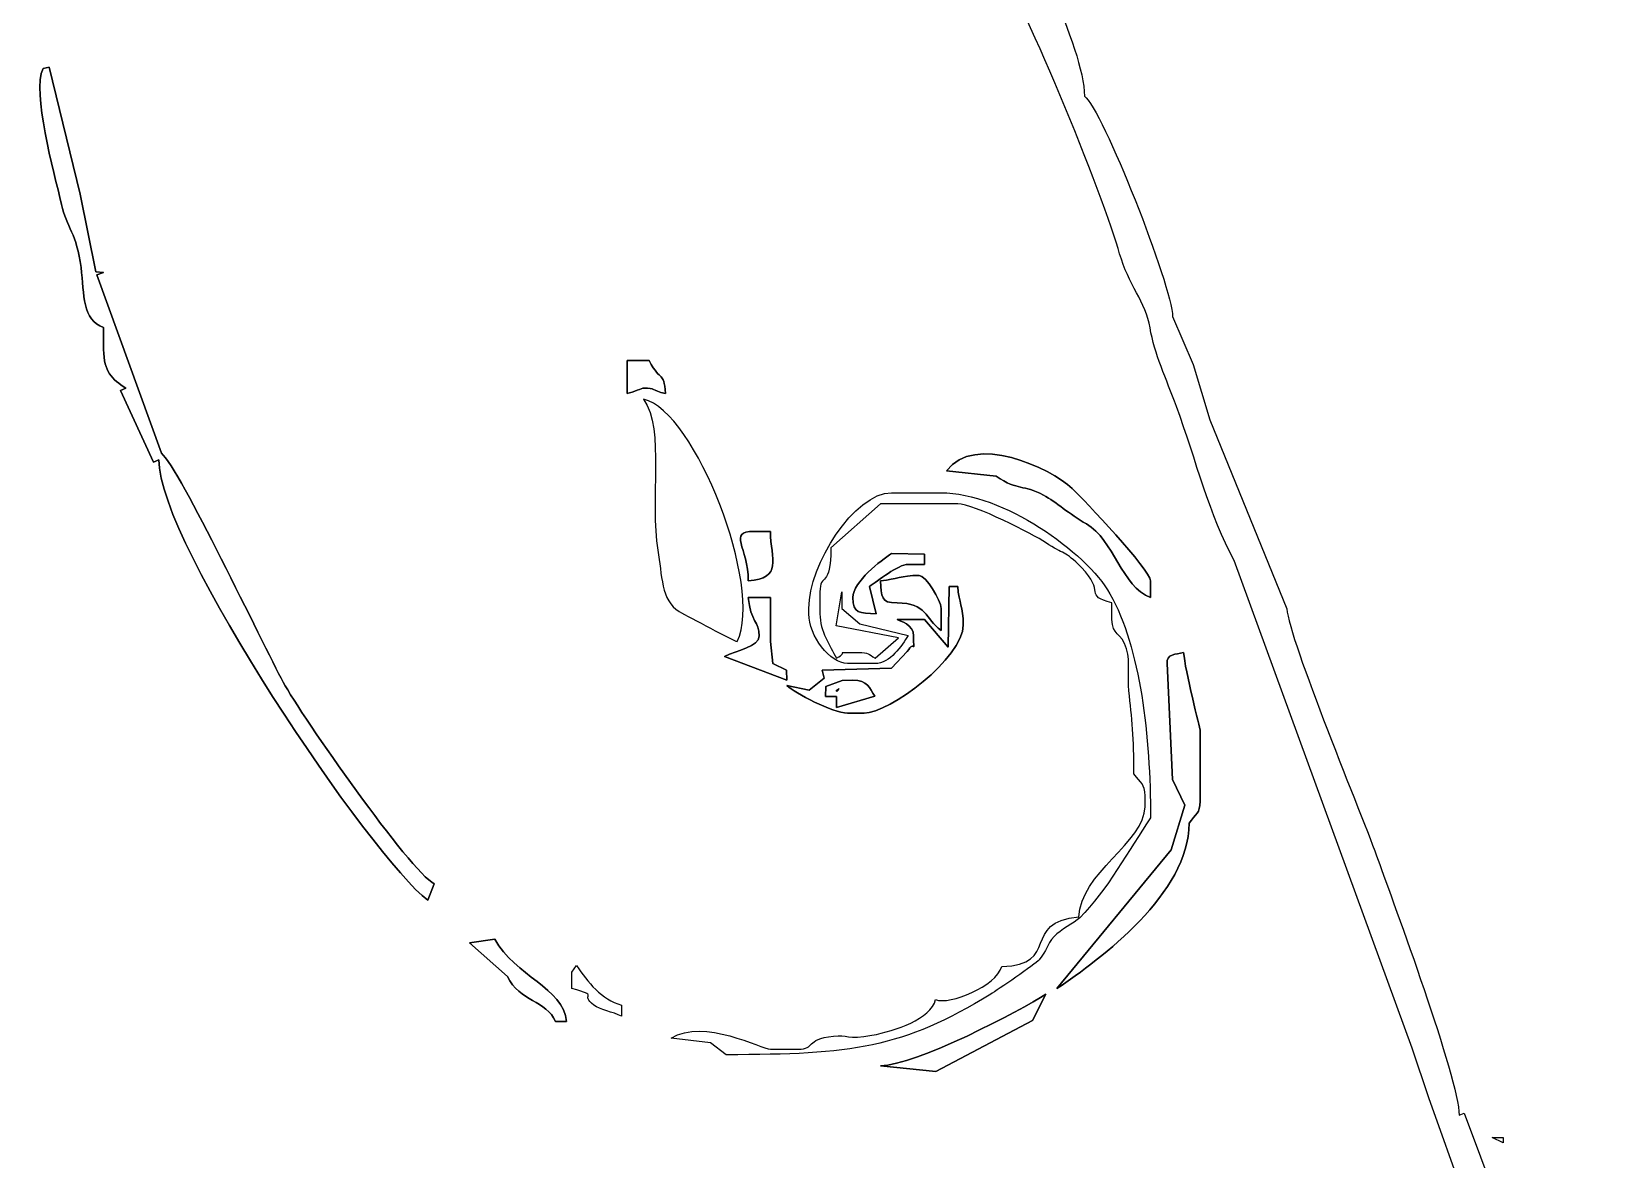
# Model space of a CAD drawing. Header units: centimetres. Extents: x -10 to 8.8, y -13.2 to 14.4.
# Drawn here: x 1.075 to 4.339, y -0.393 to 1.935 of the extents above; entities that cross this region are included whole.
import ezdxf

# ---------------------------------------------------------------- set-up
doc = ezdxf.new("R2010")
doc.units = ezdxf.units.CM
doc.header["$MEASUREMENT"] = 0
doc.layers.add('Camada 1', color=7, linetype='Continuous')

msp = doc.modelspace()

# ---------------------------------------------------------------- linework, layer by layer
at = {"layer": 'Camada 1', "color": 250}
for points, knots in [([(2.71311, 3.01815), (2.71311, 3.01815), (2.72447, 2.99541), (2.72447, 2.99541), (2.72447, 2.99541), (2.72447, 2.99541), (2.75297, 2.86005), (2.75297, 2.86005), (2.75297, 2.86005), (2.75297, 2.86005), (2.81541, 2.74527), (2.81541, 2.74527), (2.81541, 2.74527), (2.81541, 2.74527), (2.82678, 2.71115), (2.82678, 2.71115), (2.82678, 2.71115), (2.82678, 2.71115), (2.82678, 2.67704), (2.82678, 2.67704), (2.82678, 2.67704), (2.82678, 2.67704), (2.80405, 2.67704), (2.80405, 2.67704), (2.80405, 2.67704), (2.80405, 2.67704), (2.79268, 2.64293), (2.79268, 2.64293), (2.79268, 2.64293), (2.79268, 2.64293), (2.84952, 2.64293), (2.84952, 2.64293), (2.84952, 2.64293), (2.875, 2.64293), (2.87447, 2.63393), (2.89499, 2.62019), (2.89499, 2.62019), (2.89499, 2.62019), (2.89499, 2.57471), (2.89499, 2.57471), (2.89499, 2.57471), (2.89499, 2.57471), (2.99798, 2.33621), (2.99798, 2.33621), (2.99798, 2.33621), (2.99798, 2.33621), (2.98439, 2.3307), (2.98439, 2.3307), (2.98439, 2.3307), (2.98439, 2.3307), (3.0655, 2.13127), (3.0655, 2.13127), (3.0655, 2.13127), (3.0655, 2.13127), (3.0655, 2.06305), (3.0655, 2.06305), (3.0655, 2.06305), (3.10546, 2.0498), (3.29091, 1.58195), (3.32012, 1.47633), (3.32012, 1.47633), (3.33762, 1.41306), (3.37413, 1.37605), (3.3829, 1.32309), (3.3829, 1.32309), (3.39171, 1.26992), (3.41634, 1.21804), (3.43707, 1.16122), (3.43707, 1.16122), (3.47821, 1.04843), (3.50598, 0.93559), (3.55644, 0.84302), (3.55644, 0.84302), (3.55644, 0.84302), (3.92368, -0.16351), (3.92368, -0.16351), (3.92368, -0.16351), (3.92368, -0.16351), (3.95805, -0.26566), (3.95805, -0.26566), (3.95805, -0.26566), (3.95805, -0.26566), (4.03175, -0.47253), (4.03175, -0.47253), (4.03175, -0.47253), (4.03175, -0.47253), (4.04312, -0.4839), (4.04312, -0.4839), (4.04312, -0.4839), (4.04312, -0.4839), (4.06585, -0.4839), (4.06585, -0.4839), (4.06585, -0.4839), (4.06585, -0.4839), (4.06585, -0.54076), (4.06585, -0.54076), (4.06585, -0.54076), (4.06585, -0.54076), (4.09995, -0.54076), (4.09995, -0.54076), (4.09995, -0.54076), (4.09995, -0.54076), (4.08829, -0.54374), (4.08829, -0.54374), (4.08829, -0.54374), (4.08829, -0.54374), (4.13406, -0.73405), (4.13406, -0.73405), (4.13406, -0.73405), (4.13406, -0.73405), (4.16816, -0.74542), (4.16816, -0.74542), (4.16816, -0.74542), (4.16816, -0.74542), (4.16816, -0.7909), (4.16816, -0.7909), (4.16816, -0.7909), (4.16816, -0.7946), (4.23575, -0.95957), (4.24174, -0.97798), (4.24174, -0.97798), (4.26639, -1.05371), (4.31594, -1.13023), (4.31594, -1.20023), (4.31594, -1.20023), (4.31594, -1.20023), (4.3347, -1.2004), (4.3347, -1.2004), (4.3347, -1.2004), (4.3347, -1.2004), (4.33867, -1.12064), (4.33867, -1.12064), (4.33867, -1.12064), (4.30817, -1.10021), (4.27805, -1.07148), (4.30457, -1.02968), (4.30457, -1.02968), (4.30457, -1.02968), (4.03116, -0.29785), (4.03116, -0.29785), (4.03116, -0.29785), (4.03116, -0.29785), (4.02038, -0.30198), (4.02038, -0.30198), (4.02038, -0.30198), (4.02038, -0.22715), (3.88365, 0.13974), (3.85344, 0.22463), (3.85344, 0.22463), (3.82294, 0.31037), (3.66799, 0.6829), (3.66533, 0.74302), (3.66533, 0.74302), (3.66533, 0.74302), (3.50586, 1.1333), (3.50586, 1.1333), (3.50586, 1.1333), (3.50586, 1.1333), (3.47145, 1.2473), (3.47145, 1.2473), (3.47145, 1.2473), (3.47145, 1.2473), (3.42927, 1.34672), (3.42927, 1.34672), (3.42927, 1.34672), (3.42927, 1.40652), (3.28361, 1.77727), (3.24738, 1.80153), (3.24738, 1.80153), (3.24738, 1.902), (3.12066, 2.14155), (3.08397, 2.25207), (3.08397, 2.25207), (3.06274, 2.31599), (3.02396, 2.41436), (2.99576, 2.47084), (2.99576, 2.47084), (2.97072, 2.52099), (2.93344, 2.66312), (2.89499, 2.67704), (2.89499, 2.67704), (2.89499, 2.67704), (2.89499, 2.71115), (2.89499, 2.71115), (2.89499, 2.71115), (2.89499, 2.77343), (2.77564, 3.0271), (2.74721, 3.08638), (2.74721, 3.08638), (2.74721, 3.08638), (2.66666, 3.18931), (2.66666, 3.18931), (2.66666, 3.18931), (2.66666, 3.18931), (2.679, 3.21145), (2.679, 3.21145), (2.679, 3.21145), (2.679, 3.21145), (2.63353, 3.30241), (2.63353, 3.30241), (2.63353, 3.30241), (2.63353, 3.30241), (2.61292, 3.3016), (2.61292, 3.3016), (2.61292, 3.3016), (2.61292, 3.3016), (2.59943, 3.2683), (2.59943, 3.2683), (2.59943, 3.2683), (2.64042, 3.25346), (2.65627, 3.20979), (2.65627, 3.1546), (2.65627, 3.1546), (2.65627, 3.08218), (2.62893, 3.1255), (2.62217, 3.06363), (2.62217, 3.06363), (2.62217, 3.06363), (2.66558, 3.09624), (2.66558, 3.09624), (2.66558, 3.09624), (2.66558, 3.09624), (2.71311, 3.01815), (2.71311, 3.01815)], [0, 0, 0, 0, 0.0178571, 0.0178571, 0.0178571, 0.0178571, 0.0357143, 0.0357143, 0.0357143, 0.0357143, 0.0535714, 0.0535714, 0.0535714, 0.0535714, 0.0714286, 0.0714286, 0.0714286, 0.0714286, 0.0892857, 0.0892857, 0.0892857, 0.0892857, 0.1071429, 0.1071429, 0.1071429, 0.1071429, 0.125, 0.125, 0.125, 0.125, 0.1428571, 0.1428571, 0.1428571, 0.1428571, 0.1607143, 0.1607143, 0.1607143, 0.1607143, 0.1785714, 0.1785714, 0.1785714, 0.1785714, 0.1964286, 0.1964286, 0.1964286, 0.1964286, 0.2142857, 0.2142857, 0.2142857, 0.2142857, 0.2321429, 0.2321429, 0.2321429, 0.2321429, 0.25, 0.25, 0.25, 0.25, 0.2678571, 0.2678571, 0.2678571, 0.2678571, 0.2857143, 0.2857143, 0.2857143, 0.2857143, 0.3035714, 0.3035714, 0.3035714, 0.3035714, 0.3214286, 0.3214286, 0.3214286, 0.3214286, 0.3392857, 0.3392857, 0.3392857, 0.3392857, 0.3571429, 0.3571429, 0.3571429, 0.3571429, 0.375, 0.375, 0.375, 0.375, 0.3928571, 0.3928571, 0.3928571, 0.3928571, 0.4107143, 0.4107143, 0.4107143, 0.4107143, 0.4285714, 0.4285714, 0.4285714, 0.4285714, 0.4464286, 0.4464286, 0.4464286, 0.4464286, 0.4642857, 0.4642857, 0.4642857, 0.4642857, 0.4821429, 0.4821429, 0.4821429, 0.4821429, 0.5, 0.5, 0.5, 0.5, 0.5178571, 0.5178571, 0.5178571, 0.5178571, 0.5357143, 0.5357143, 0.5357143, 0.5357143, 0.5535714, 0.5535714, 0.5535714, 0.5535714, 0.5714286, 0.5714286, 0.5714286, 0.5714286, 0.5892857, 0.5892857, 0.5892857, 0.5892857, 0.6071429, 0.6071429, 0.6071429, 0.6071429, 0.625, 0.625, 0.625, 0.625, 0.6428571, 0.6428571, 0.6428571, 0.6428571, 0.6607143, 0.6607143, 0.6607143, 0.6607143, 0.6785714, 0.6785714, 0.6785714, 0.6785714, 0.6964286, 0.6964286, 0.6964286, 0.6964286, 0.7142857, 0.7142857, 0.7142857, 0.7142857, 0.7321429, 0.7321429, 0.7321429, 0.7321429, 0.75, 0.75, 0.75, 0.75, 0.7678571, 0.7678571, 0.7678571, 0.7678571, 0.7857143, 0.7857143, 0.7857143, 0.7857143, 0.8035714, 0.8035714, 0.8035714, 0.8035714, 0.8214286, 0.8214286, 0.8214286, 0.8214286, 0.8392857, 0.8392857, 0.8392857, 0.8392857, 0.8571429, 0.8571429, 0.8571429, 0.8571429, 0.875, 0.875, 0.875, 0.875, 0.8928571, 0.8928571, 0.8928571, 0.8928571, 0.9107143, 0.9107143, 0.9107143, 0.9107143, 0.9285714, 0.9285714, 0.9285714, 0.9285714, 0.9464286, 0.9464286, 0.9464286, 0.9464286, 0.9642857, 0.9642857, 0.9642857, 0.9642857, 0.9821429, 0.9821429, 0.9821429, 0.9821429, 1, 1, 1, 1]), ([(2.30387, 1.18753), (2.3172, 1.19107), (2.33486, 1.1989), (2.33797, 1.1989), (2.33797, 1.1989), (2.36401, 1.1989), (2.35119, 1.19505), (2.38345, 1.18753), (2.38345, 1.18753), (2.37799, 1.23741), (2.37493, 1.20739), (2.34934, 1.25575), (2.34934, 1.25575), (2.34934, 1.25575), (2.30387, 1.25575), (2.30387, 1.25575), (2.30387, 1.25575), (2.30387, 1.25575), (2.30387, 1.18753), (2.30387, 1.18753)], [0, 0, 0, 0, 0.2, 0.2, 0.2, 0.2, 0.4, 0.4, 0.4, 0.4, 0.6, 0.6, 0.6, 0.6, 0.8, 0.8, 0.8, 0.8, 1, 1, 1, 1]), ([(2.55396, 0.80094), (2.62564, 0.80691), (2.60073, 0.84472), (2.59943, 0.90327), (2.59943, 0.90327), (2.59943, 0.90327), (2.56533, 0.90327), (2.56533, 0.90327), (2.56533, 0.90327), (2.51027, 0.90327), (2.55396, 0.87054), (2.55396, 0.80094)], [0, 0, 0, 0, 0.3333333, 0.3333333, 0.3333333, 0.3333333, 0.6666667, 0.6666667, 0.6666667, 0.6666667, 1, 1, 1, 1]), ([(2.76994, 0.76683), (2.76994, 0.73245), (2.78332, 0.73539), (2.81797, 0.73321), (2.81797, 0.73321), (2.81797, 0.73321), (2.80405, 0.78957), (2.80405, 0.78957), (2.80405, 0.78957), (2.82041, 0.80053), (2.86341, 0.83505), (2.88362, 0.83505), (2.88362, 0.83505), (2.88362, 0.83505), (2.91772, 0.83505), (2.91772, 0.83505), (2.91772, 0.83505), (2.91772, 0.83505), (2.91777, 0.85627), (2.91777, 0.85627), (2.91777, 0.85627), (2.91777, 0.85627), (2.84952, 0.85779), (2.84952, 0.85779), (2.84952, 0.85779), (2.82768, 0.84316), (2.76994, 0.79908), (2.76994, 0.76683)], [0, 0, 0, 0, 0.1428571, 0.1428571, 0.1428571, 0.1428571, 0.2857143, 0.2857143, 0.2857143, 0.2857143, 0.4285714, 0.4285714, 0.4285714, 0.4285714, 0.5714286, 0.5714286, 0.5714286, 0.5714286, 0.7142857, 0.7142857, 0.7142857, 0.7142857, 0.8571429, 0.8571429, 0.8571429, 0.8571429, 1, 1, 1, 1]), ([(2.96634, 0.66445), (2.96634, 0.66445), (2.91774, 0.7216), (2.91774, 0.7216), (2.91774, 0.7216), (2.91774, 0.7216), (2.86088, 0.72135), (2.86088, 0.72135), (2.86088, 0.72135), (2.86665, 0.71848), (2.89499, 0.71144), (2.89499, 0.68724), (2.89499, 0.68724), (2.89499, 0.64377), (2.89848, 0.6831), (2.88197, 0.65496), (2.88197, 0.65496), (2.88197, 0.65496), (2.84945, 0.62062), (2.84945, 0.62062), (2.84945, 0.62062), (2.84945, 0.62062), (2.70629, 0.61674), (2.70629, 0.61674), (2.70629, 0.61674), (2.70629, 0.61674), (2.71059, 0.60026), (2.71059, 0.60026), (2.71059, 0.60026), (2.71059, 0.60026), (2.67952, 0.57553), (2.67952, 0.57553), (2.67952, 0.57553), (2.67952, 0.57553), (2.63353, 0.58491), (2.63353, 0.58491), (2.63353, 0.58491), (2.65023, 0.57039), (2.7276, 0.52805), (2.75858, 0.52805), (2.75858, 0.52805), (2.75858, 0.52805), (2.79268, 0.52805), (2.79268, 0.52805), (2.79268, 0.52805), (2.84528, 0.52805), (2.9973, 0.64068), (2.9973, 0.70998), (2.9973, 0.70998), (2.9973, 0.74918), (2.98889, 0.754), (2.98593, 0.78957), (2.98593, 0.78957), (2.98593, 0.78957), (2.96814, 0.7895), (2.96814, 0.7895), (2.96814, 0.7895), (2.96814, 0.7895), (2.96634, 0.66445), (2.96634, 0.66445)], [0, 0, 0, 0, 0.0666667, 0.0666667, 0.0666667, 0.0666667, 0.1333333, 0.1333333, 0.1333333, 0.1333333, 0.2, 0.2, 0.2, 0.2, 0.2666667, 0.2666667, 0.2666667, 0.2666667, 0.3333333, 0.3333333, 0.3333333, 0.3333333, 0.4, 0.4, 0.4, 0.4, 0.4666667, 0.4666667, 0.4666667, 0.4666667, 0.5333333, 0.5333333, 0.5333333, 0.5333333, 0.6, 0.6, 0.6, 0.6, 0.6666667, 0.6666667, 0.6666667, 0.6666667, 0.7333333, 0.7333333, 0.7333333, 0.7333333, 0.8, 0.8, 0.8, 0.8, 0.8666667, 0.8666667, 0.8666667, 0.8666667, 0.9333333, 0.9333333, 0.9333333, 0.9333333, 1, 1, 1, 1]), ([(2.57669, 0.68724), (2.57669, 0.66458), (2.52958, 0.65804), (2.50507, 0.64528), (2.50507, 0.64528), (2.50507, 0.64528), (2.63353, 0.59628), (2.63353, 0.59628), (2.63353, 0.59628), (2.63353, 0.59628), (2.63272, 0.6169), (2.63272, 0.6169), (2.63272, 0.6169), (2.63272, 0.6169), (2.60424, 0.63075), (2.60424, 0.63075), (2.60424, 0.63075), (2.60424, 0.63075), (2.59943, 0.67587), (2.59943, 0.67587), (2.59943, 0.67587), (2.59943, 0.67587), (2.59943, 0.76683), (2.59943, 0.76683), (2.59943, 0.76683), (2.59943, 0.76683), (2.55396, 0.76683), (2.55396, 0.76683), (2.55396, 0.76683), (2.55813, 0.71669), (2.57669, 0.71708), (2.57669, 0.68724)], [0, 0, 0, 0, 0.125, 0.125, 0.125, 0.125, 0.25, 0.25, 0.25, 0.25, 0.375, 0.375, 0.375, 0.375, 0.5, 0.5, 0.5, 0.5, 0.625, 0.625, 0.625, 0.625, 0.75, 0.75, 0.75, 0.75, 0.875, 0.875, 0.875, 0.875, 1, 1, 1, 1]), ([(2.74745, 0.59565), (2.74745, 0.59565), (2.76994, 0.59628), (2.76994, 0.59628), (2.76994, 0.59628), (2.80034, 0.59628), (2.80357, 0.57986), (2.81514, 0.56316), (2.81514, 0.56316), (2.81514, 0.56316), (2.73584, 0.53942), (2.73584, 0.53942), (2.73584, 0.53942), (2.73584, 0.53942), (2.73584, 0.56216), (2.73584, 0.56216), (2.73584, 0.56216), (2.73584, 0.56216), (2.71311, 0.56216), (2.71311, 0.56216), (2.71311, 0.56216), (2.71311, 0.56216), (2.71392, 0.58278), (2.71392, 0.58278), (2.71392, 0.58278), (2.71392, 0.58278), (2.74745, 0.59565), (2.74745, 0.59565)], [0, 0, 0, 0, 0.1428571, 0.1428571, 0.1428571, 0.1428571, 0.2857143, 0.2857143, 0.2857143, 0.2857143, 0.4285714, 0.4285714, 0.4285714, 0.4285714, 0.5714286, 0.5714286, 0.5714286, 0.5714286, 0.7142857, 0.7142857, 0.7142857, 0.7142857, 0.8571429, 0.8571429, 0.8571429, 0.8571429, 1, 1, 1, 1]), ([(2.73584, 0.57354), (2.73772, 0.57165), (2.74172, 0.5794), (2.74149, 0.57918), (2.74149, 0.57918), (2.74125, 0.57896), (2.73396, 0.57542), (2.73584, 0.57354)], [0, 0, 0, 0, 0.5, 0.5, 0.5, 0.5, 1, 1, 1, 1])]:
    msp.add_open_spline(points, degree=3, knots=knots, dxfattribs=at)
at = {"layer": 'Camada 1', "color": 254}
for points, knots in [([(1.22395, 1.32398), (1.22395, 1.32398), (1.22395, 1.27849), (1.22395, 1.27849), (1.22395, 1.27849), (1.22395, 1.23222), (1.2419, 1.21733), (1.26942, 1.1989), (1.26942, 1.1989), (1.26942, 1.1989), (1.25853, 1.19389), (1.25853, 1.19389), (1.25853, 1.19389), (1.25853, 1.19389), (1.3266, 1.04601), (1.3266, 1.04601), (1.3266, 1.04601), (1.3266, 1.04601), (1.33763, 1.05109), (1.33763, 1.05109), (1.33763, 1.05109), (1.33763, 0.8762), (1.77928, 0.226), (1.89252, 0.14228), (1.89252, 0.14228), (1.89252, 0.14228), (1.90601, 0.17557), (1.90601, 0.17557), (1.90601, 0.17557), (1.85585, 0.20212), (1.63249, 0.52204), (1.59455, 0.59174), (1.59455, 0.59174), (1.55084, 0.67204), (1.38133, 1.03318), (1.34302, 1.06441), (1.34302, 1.06441), (1.34302, 1.06441), (1.20984, 1.43257), (1.20984, 1.43257), (1.20984, 1.43257), (1.20984, 1.43257), (1.22395, 1.43768), (1.22395, 1.43768), (1.22395, 1.43768), (1.22395, 1.43768), (1.2082, 1.43908), (1.2082, 1.43908), (1.2082, 1.43908), (1.2082, 1.43908), (1.17559, 1.59892), (1.17559, 1.59892), (1.17559, 1.59892), (1.17559, 1.59892), (1.11178, 1.86151), (1.11178, 1.86151), (1.11178, 1.86151), (1.11178, 1.86151), (1.09891, 1.85838), (1.09891, 1.85838), (1.09891, 1.85838), (1.07541, 1.80941), (1.12132, 1.6469), (1.13696, 1.57808), (1.13696, 1.57808), (1.14764, 1.53109), (1.16874, 1.51712), (1.17729, 1.44786), (1.17729, 1.44786), (1.18432, 1.39087), (1.17944, 1.34009), (1.22395, 1.32398)], [0, 0, 0, 0, 0.0555556, 0.0555556, 0.0555556, 0.0555556, 0.1111111, 0.1111111, 0.1111111, 0.1111111, 0.1666667, 0.1666667, 0.1666667, 0.1666667, 0.2222222, 0.2222222, 0.2222222, 0.2222222, 0.2777778, 0.2777778, 0.2777778, 0.2777778, 0.3333333, 0.3333333, 0.3333333, 0.3333333, 0.3888889, 0.3888889, 0.3888889, 0.3888889, 0.4444444, 0.4444444, 0.4444444, 0.4444444, 0.5, 0.5, 0.5, 0.5, 0.5555556, 0.5555556, 0.5555556, 0.5555556, 0.6111111, 0.6111111, 0.6111111, 0.6111111, 0.6666667, 0.6666667, 0.6666667, 0.6666667, 0.7222222, 0.7222222, 0.7222222, 0.7222222, 0.7777778, 0.7777778, 0.7777778, 0.7777778, 0.8333333, 0.8333333, 0.8333333, 0.8333333, 0.8888889, 0.8888889, 0.8888889, 0.8888889, 0.9444444, 0.9444444, 0.9444444, 0.9444444, 1, 1, 1, 1]), ([(2.96319, 1.02835), (2.96319, 1.02835), (3.0655, 1.01698), (3.0655, 1.01698), (3.0655, 1.01698), (3.1123, 0.98563), (3.11998, 1.00109), (3.1629, 0.97795), (3.1629, 0.97795), (3.18997, 0.96336), (3.21552, 0.939), (3.25142, 0.91869), (3.25142, 0.91869), (3.30811, 0.88662), (3.32402, 0.78847), (3.38379, 0.76683), (3.38379, 0.76683), (3.38379, 0.76683), (3.38379, 0.80094), (3.38379, 0.80094), (3.38379, 0.80094), (3.38379, 0.82365), (3.2464, 0.96829), (3.22207, 0.99166), (3.22207, 0.99166), (3.17645, 1.03546), (3.01998, 1.10588), (2.96319, 1.02835)], [0, 0, 0, 0, 0.1428571, 0.1428571, 0.1428571, 0.1428571, 0.2857143, 0.2857143, 0.2857143, 0.2857143, 0.4285714, 0.4285714, 0.4285714, 0.4285714, 0.5714286, 0.5714286, 0.5714286, 0.5714286, 0.7142857, 0.7142857, 0.7142857, 0.7142857, 0.8571429, 0.8571429, 0.8571429, 0.8571429, 1, 1, 1, 1]), ([(2.74721, 0.7782), (2.74721, 0.7782), (2.73542, 0.70796), (2.73542, 0.70796), (2.73542, 0.70796), (2.73542, 0.70796), (2.86412, 0.68324), (2.86412, 0.68324), (2.86412, 0.68324), (2.86412, 0.68324), (2.81541, 0.64176), (2.81541, 0.64176), (2.81541, 0.64176), (2.80155, 0.64955), (2.80326, 0.65313), (2.78131, 0.65313), (2.78131, 0.65313), (2.78131, 0.65313), (2.76994, 0.65313), (2.76994, 0.65313), (2.76994, 0.65313), (2.72648, 0.65313), (2.76581, 0.65662), (2.73584, 0.64176), (2.73584, 0.64176), (2.72253, 0.66692), (2.70174, 0.69723), (2.70174, 0.73272), (2.70174, 0.73272), (2.70174, 0.73272), (2.70174, 0.7782), (2.70174, 0.7782), (2.70174, 0.7782), (2.70174, 0.81854), (2.72447, 0.78496), (2.72426, 0.86942), (2.72426, 0.86942), (2.72426, 0.86942), (2.82678, 0.96013), (2.82678, 0.96013), (2.82678, 0.96013), (2.82678, 0.96013), (2.98593, 0.96013), (2.98593, 0.96013), (2.98593, 0.96013), (3.01916, 0.96013), (3.14252, 0.89646), (3.16731, 0.88004), (3.16731, 0.88004), (3.2057, 0.8546), (3.20632, 0.86421), (3.24128, 0.82894), (3.24128, 0.82894), (3.29217, 0.77759), (3.24497, 0.77128), (3.30422, 0.75546), (3.30422, 0.75546), (3.30422, 0.75546), (3.30422, 0.72135), (3.30422, 0.72135), (3.30422, 0.72135), (3.30422, 0.68827), (3.32342, 0.69624), (3.33431, 0.66048), (3.33431, 0.66048), (3.34268, 0.63299), (3.33595, 0.60375), (3.33917, 0.57438), (3.33917, 0.57438), (3.3454, 0.51759), (3.34969, 0.47674), (3.34969, 0.40298), (3.34969, 0.40298), (3.36343, 0.38246), (3.37243, 0.38299), (3.37243, 0.3575), (3.37243, 0.3575), (3.37243, 0.3575), (3.37243, 0.33476), (3.37243, 0.33476), (3.37243, 0.33476), (3.37243, 0.26253), (3.238, 0.19653), (3.23602, 0.10735), (3.23602, 0.10735), (3.11614, 0.09737), (3.19829, 0.00772), (3.07687, 0.00502), (3.07687, 0.00502), (3.06606, -0.03547), (2.96879, -0.07491), (2.94046, -0.0632), (2.94046, -0.0632), (2.92979, -0.10316), (2.85833, -0.12763), (2.80882, -0.13675), (2.80882, -0.13675), (2.75819, -0.14609), (2.75827, -0.13514), (2.72984, -0.13839), (2.72984, -0.13839), (2.66846, -0.14541), (2.69521, -0.16554), (2.65627, -0.16554), (2.65627, -0.16554), (2.65627, -0.16554), (2.59943, -0.16554), (2.59943, -0.16554), (2.59943, -0.16554), (2.58161, -0.16554), (2.46224, -0.1), (2.39481, -0.14279), (2.39481, -0.14279), (2.39481, -0.14279), (2.47575, -0.15252), (2.47575, -0.15252), (2.47575, -0.15252), (2.47575, -0.15252), (2.50849, -0.17691), (2.50849, -0.17691), (2.50849, -0.17691), (2.76732, -0.17691), (2.8722, -0.16344), (3.05415, -0.05185), (3.05415, -0.05185), (3.06631, -0.04438), (3.14667, 0.01031), (3.15395, 0.01888), (3.15395, 0.01888), (3.17155, 0.03959), (3.16801, 0.04873), (3.18505, 0.06737), (3.18505, 0.06737), (3.198, 0.08153), (3.22602, 0.09428), (3.2376, 0.10577), (3.2376, 0.10577), (3.29369, 0.16145), (3.33981, 0.24632), (3.38379, 0.31202), (3.38379, 0.31202), (3.38379, 0.47994), (3.36321, 0.66285), (3.30013, 0.77411), (3.30013, 0.77411), (3.25064, 0.86139), (3.0788, 0.98287), (2.95183, 0.98287), (2.95183, 0.98287), (2.95183, 0.98287), (2.84952, 0.98287), (2.84952, 0.98287), (2.84952, 0.98287), (2.77229, 0.98287), (2.679, 0.83411), (2.679, 0.74409), (2.679, 0.74409), (2.679, 0.74409), (2.679, 0.73272), (2.679, 0.73272), (2.679, 0.73272), (2.679, 0.68832), (2.72238, 0.63039), (2.75858, 0.63039), (2.75858, 0.63039), (2.75858, 0.63039), (2.81541, 0.63039), (2.81541, 0.63039), (2.81541, 0.63039), (2.84683, 0.63039), (2.87034, 0.6674), (2.88392, 0.68835), (2.88392, 0.68835), (2.88392, 0.68835), (2.78375, 0.71242), (2.78375, 0.71242), (2.78375, 0.71242), (2.78375, 0.71242), (2.74721, 0.74409), (2.74721, 0.74409), (2.74721, 0.74409), (2.74721, 0.74409), (2.74721, 0.7782), (2.74721, 0.7782)], [0, 0, 0, 0, 0.0217391, 0.0217391, 0.0217391, 0.0217391, 0.0434783, 0.0434783, 0.0434783, 0.0434783, 0.0652174, 0.0652174, 0.0652174, 0.0652174, 0.0869565, 0.0869565, 0.0869565, 0.0869565, 0.1086957, 0.1086957, 0.1086957, 0.1086957, 0.1304348, 0.1304348, 0.1304348, 0.1304348, 0.1521739, 0.1521739, 0.1521739, 0.1521739, 0.173913, 0.173913, 0.173913, 0.173913, 0.1956522, 0.1956522, 0.1956522, 0.1956522, 0.2173913, 0.2173913, 0.2173913, 0.2173913, 0.2391304, 0.2391304, 0.2391304, 0.2391304, 0.2608696, 0.2608696, 0.2608696, 0.2608696, 0.2826087, 0.2826087, 0.2826087, 0.2826087, 0.3043478, 0.3043478, 0.3043478, 0.3043478, 0.326087, 0.326087, 0.326087, 0.326087, 0.3478261, 0.3478261, 0.3478261, 0.3478261, 0.3695652, 0.3695652, 0.3695652, 0.3695652, 0.3913043, 0.3913043, 0.3913043, 0.3913043, 0.4130435, 0.4130435, 0.4130435, 0.4130435, 0.4347826, 0.4347826, 0.4347826, 0.4347826, 0.4565217, 0.4565217, 0.4565217, 0.4565217, 0.4782609, 0.4782609, 0.4782609, 0.4782609, 0.5, 0.5, 0.5, 0.5, 0.5217391, 0.5217391, 0.5217391, 0.5217391, 0.5434783, 0.5434783, 0.5434783, 0.5434783, 0.5652174, 0.5652174, 0.5652174, 0.5652174, 0.5869565, 0.5869565, 0.5869565, 0.5869565, 0.6086957, 0.6086957, 0.6086957, 0.6086957, 0.6304348, 0.6304348, 0.6304348, 0.6304348, 0.6521739, 0.6521739, 0.6521739, 0.6521739, 0.673913, 0.673913, 0.673913, 0.673913, 0.6956522, 0.6956522, 0.6956522, 0.6956522, 0.7173913, 0.7173913, 0.7173913, 0.7173913, 0.7391304, 0.7391304, 0.7391304, 0.7391304, 0.7608696, 0.7608696, 0.7608696, 0.7608696, 0.7826087, 0.7826087, 0.7826087, 0.7826087, 0.8043478, 0.8043478, 0.8043478, 0.8043478, 0.826087, 0.826087, 0.826087, 0.826087, 0.8478261, 0.8478261, 0.8478261, 0.8478261, 0.8695652, 0.8695652, 0.8695652, 0.8695652, 0.8913043, 0.8913043, 0.8913043, 0.8913043, 0.9130435, 0.9130435, 0.9130435, 0.9130435, 0.9347826, 0.9347826, 0.9347826, 0.9347826, 0.9565217, 0.9565217, 0.9565217, 0.9565217, 0.9782609, 0.9782609, 0.9782609, 0.9782609, 1, 1, 1, 1]), ([(2.82678, 0.80094), (2.82945, 0.76884), (2.82652, 0.75546), (2.86088, 0.75546), (2.86088, 0.75546), (2.92241, 0.75546), (2.9181, 0.72333), (2.95183, 0.69861), (2.95183, 0.69861), (2.95183, 0.69861), (2.95183, 0.74409), (2.95183, 0.74409), (2.95183, 0.74409), (2.95183, 0.76127), (2.92014, 0.81231), (2.90636, 0.81231), (2.90636, 0.81231), (2.86736, 0.81231), (2.86208, 0.80464), (2.82678, 0.80094)], [0, 0, 0, 0, 0.2, 0.2, 0.2, 0.2, 0.4, 0.4, 0.4, 0.4, 0.6, 0.6, 0.6, 0.6, 0.8, 0.8, 0.8, 0.8, 1, 1, 1, 1]), ([(3.4179, 0.63039), (3.4179, 0.63039), (3.4289, 0.39137), (3.4289, 0.39137), (3.4289, 0.39137), (3.4289, 0.39137), (3.45483, 0.33784), (3.45483, 0.33784), (3.45483, 0.33784), (3.45483, 0.33784), (3.4266, 0.24611), (3.4266, 0.24611), (3.4266, 0.24611), (3.4266, 0.24611), (3.19055, -0.04046), (3.19055, -0.04046), (3.19055, -0.04046), (3.28241, 0.02106), (3.46337, 0.15685), (3.46337, 0.30065), (3.46337, 0.30065), (3.47711, 0.32117), (3.4861, 0.32064), (3.4861, 0.34613), (3.4861, 0.34613), (3.4861, 0.34613), (3.4861, 0.49394), (3.4861, 0.49394), (3.4861, 0.49394), (3.4861, 0.49416), (3.45502, 0.61689), (3.452, 0.65313), (3.452, 0.65313), (3.43558, 0.6492), (3.41695, 0.65033), (3.4179, 0.63039)], [0, 0, 0, 0, 0.1111111, 0.1111111, 0.1111111, 0.1111111, 0.2222222, 0.2222222, 0.2222222, 0.2222222, 0.3333333, 0.3333333, 0.3333333, 0.3333333, 0.4444444, 0.4444444, 0.4444444, 0.4444444, 0.5555556, 0.5555556, 0.5555556, 0.5555556, 0.6666667, 0.6666667, 0.6666667, 0.6666667, 0.7777778, 0.7777778, 0.7777778, 0.7777778, 0.8888889, 0.8888889, 0.8888889, 0.8888889, 1, 1, 1, 1]), ([(2.82678, -0.19965), (2.82678, -0.19965), (2.94059, -0.21126), (2.94059, -0.21126), (2.94059, -0.21126), (2.94059, -0.21126), (3.14014, -0.10598), (3.14014, -0.10598), (3.14014, -0.10598), (3.14014, -0.10598), (3.16781, -0.05183), (3.16781, -0.05183), (3.16781, -0.05183), (3.11768, -0.08541), (2.89799, -0.19965), (2.82678, -0.19965)], [0, 0, 0, 0, 0.25, 0.25, 0.25, 0.25, 0.5, 0.5, 0.5, 0.5, 0.75, 0.75, 0.75, 0.75, 1, 1, 1, 1]), ([(4.11132, -0.35883), (4.11132, -0.35883), (4.11132, -0.34746), (4.11132, -0.34746), (4.11132, -0.34746), (4.11132, -0.34746), (4.08859, -0.34746), (4.08859, -0.34746), (4.08859, -0.34746), (4.08859, -0.34746), (4.11132, -0.35883), (4.11132, -0.35883)], [0, 0, 0, 0, 0.3333333, 0.3333333, 0.3333333, 0.3333333, 0.6666667, 0.6666667, 0.6666667, 0.6666667, 1, 1, 1, 1])]:
    msp.add_open_spline(points, degree=3, knots=knots, dxfattribs=at)
at = {"layer": 'Camada 1', "color": 251}
for points, knots in [([(1.25853, 1.19389), (1.25853, 1.19389), (1.26942, 1.1989), (1.26942, 1.1989), (1.26942, 1.1989), (1.2419, 1.21733), (1.22395, 1.23222), (1.22395, 1.27849), (1.22395, 1.27849), (1.22395, 1.27849), (1.22395, 1.32398), (1.22395, 1.32398), (1.22395, 1.32398), (1.17944, 1.34009), (1.18432, 1.39087), (1.17729, 1.44786), (1.17729, 1.44786), (1.16874, 1.51712), (1.14764, 1.53109), (1.13696, 1.57808), (1.13696, 1.57808), (1.12132, 1.6469), (1.07541, 1.80941), (1.09891, 1.85838), (1.09891, 1.85838), (1.09891, 1.85838), (1.11178, 1.86151), (1.11178, 1.86151), (1.11178, 1.86151), (1.11178, 1.86151), (1.17559, 1.59892), (1.17559, 1.59892), (1.17559, 1.59892), (1.17559, 1.59892), (1.2082, 1.43908), (1.2082, 1.43908), (1.2082, 1.43908), (1.2082, 1.43908), (1.22395, 1.43768), (1.22395, 1.43768), (1.22395, 1.43768), (1.22395, 1.43768), (1.20984, 1.43257), (1.20984, 1.43257), (1.20984, 1.43257), (1.20984, 1.43257), (1.34302, 1.06441), (1.34302, 1.06441), (1.34302, 1.06441), (1.38133, 1.03318), (1.55084, 0.67204), (1.59455, 0.59174), (1.59455, 0.59174), (1.63249, 0.52204), (1.85585, 0.20212), (1.90601, 0.17557), (1.90601, 0.17557), (1.90601, 0.17557), (1.89252, 0.14228), (1.89252, 0.14228), (1.89252, 0.14228), (1.77928, 0.226), (1.33763, 0.8762), (1.33763, 1.05109), (1.33763, 1.05109), (1.33763, 1.05109), (1.3266, 1.04601), (1.3266, 1.04601), (1.3266, 1.04601), (1.3266, 1.04601), (1.25853, 1.19389), (1.25853, 1.19389)], [0, 0, 0, 0, 0.0555556, 0.0555556, 0.0555556, 0.0555556, 0.1111111, 0.1111111, 0.1111111, 0.1111111, 0.1666667, 0.1666667, 0.1666667, 0.1666667, 0.2222222, 0.2222222, 0.2222222, 0.2222222, 0.2777778, 0.2777778, 0.2777778, 0.2777778, 0.3333333, 0.3333333, 0.3333333, 0.3333333, 0.3888889, 0.3888889, 0.3888889, 0.3888889, 0.4444444, 0.4444444, 0.4444444, 0.4444444, 0.5, 0.5, 0.5, 0.5, 0.5555556, 0.5555556, 0.5555556, 0.5555556, 0.6111111, 0.6111111, 0.6111111, 0.6111111, 0.6666667, 0.6666667, 0.6666667, 0.6666667, 0.7222222, 0.7222222, 0.7222222, 0.7222222, 0.7777778, 0.7777778, 0.7777778, 0.7777778, 0.8333333, 0.8333333, 0.8333333, 0.8333333, 0.8888889, 0.8888889, 0.8888889, 0.8888889, 0.9444444, 0.9444444, 0.9444444, 0.9444444, 1, 1, 1, 1]), ([(2.34934, 1.25575), (2.37493, 1.20739), (2.37799, 1.23741), (2.38345, 1.18753), (2.38345, 1.18753), (2.35119, 1.19505), (2.36401, 1.1989), (2.33797, 1.1989), (2.33797, 1.1989), (2.33486, 1.1989), (2.3172, 1.19107), (2.30387, 1.18753), (2.30387, 1.18753), (2.30387, 1.18753), (2.30387, 1.25575), (2.30387, 1.25575), (2.30387, 1.25575), (2.30387, 1.25575), (2.34934, 1.25575), (2.34934, 1.25575)], [0, 0, 0, 0, 0.2, 0.2, 0.2, 0.2, 0.4, 0.4, 0.4, 0.4, 0.6, 0.6, 0.6, 0.6, 0.8, 0.8, 0.8, 0.8, 1, 1, 1, 1]), ([(2.53122, 0.67587), (2.52155, 0.67845), (2.43352, 0.72533), (2.41141, 0.73795), (2.41141, 0.73795), (2.3733, 0.75972), (2.37613, 0.81401), (2.36742, 0.8645), (2.36742, 0.8645), (2.34995, 0.96576), (2.38215, 1.11258), (2.33797, 1.17616), (2.33797, 1.17616), (2.44514, 1.15119), (2.5854, 0.78879), (2.53122, 0.67587)], [0, 0, 0, 0, 0.25, 0.25, 0.25, 0.25, 0.5, 0.5, 0.5, 0.5, 0.75, 0.75, 0.75, 0.75, 1, 1, 1, 1]), ([(3.25142, 0.91869), (3.21552, 0.939), (3.18997, 0.96336), (3.1629, 0.97795), (3.1629, 0.97795), (3.11998, 1.00109), (3.1123, 0.98563), (3.0655, 1.01698), (3.0655, 1.01698), (3.0655, 1.01698), (2.96319, 1.02835), (2.96319, 1.02835), (2.96319, 1.02835), (3.01998, 1.10588), (3.17645, 1.03546), (3.22207, 0.99166), (3.22207, 0.99166), (3.2464, 0.96829), (3.38379, 0.82365), (3.38379, 0.80094), (3.38379, 0.80094), (3.38379, 0.80094), (3.38379, 0.76683), (3.38379, 0.76683), (3.38379, 0.76683), (3.32402, 0.78847), (3.30811, 0.88662), (3.25142, 0.91869)], [0, 0, 0, 0, 0.1428571, 0.1428571, 0.1428571, 0.1428571, 0.2857143, 0.2857143, 0.2857143, 0.2857143, 0.4285714, 0.4285714, 0.4285714, 0.4285714, 0.5714286, 0.5714286, 0.5714286, 0.5714286, 0.7142857, 0.7142857, 0.7142857, 0.7142857, 0.8571429, 0.8571429, 0.8571429, 0.8571429, 1, 1, 1, 1]), ([(2.59943, 0.90327), (2.60073, 0.84472), (2.62564, 0.80691), (2.55396, 0.80094), (2.55396, 0.80094), (2.55396, 0.87054), (2.51027, 0.90327), (2.56533, 0.90327), (2.56533, 0.90327), (2.56533, 0.90327), (2.59943, 0.90327), (2.59943, 0.90327)], [0, 0, 0, 0, 0.3333333, 0.3333333, 0.3333333, 0.3333333, 0.6666667, 0.6666667, 0.6666667, 0.6666667, 1, 1, 1, 1]), ([(2.76994, 0.76683), (2.76994, 0.79908), (2.82768, 0.84316), (2.84952, 0.85779), (2.84952, 0.85779), (2.84952, 0.85779), (2.91777, 0.85627), (2.91777, 0.85627), (2.91777, 0.85627), (2.91777, 0.85627), (2.91772, 0.83505), (2.91772, 0.83505), (2.91772, 0.83505), (2.91772, 0.83505), (2.88362, 0.83505), (2.88362, 0.83505), (2.88362, 0.83505), (2.86341, 0.83505), (2.82041, 0.80053), (2.80405, 0.78957), (2.80405, 0.78957), (2.80405, 0.78957), (2.81797, 0.73321), (2.81797, 0.73321), (2.81797, 0.73321), (2.78332, 0.73539), (2.76994, 0.73245), (2.76994, 0.76683)], [0, 0, 0, 0, 0.1428571, 0.1428571, 0.1428571, 0.1428571, 0.2857143, 0.2857143, 0.2857143, 0.2857143, 0.4285714, 0.4285714, 0.4285714, 0.4285714, 0.5714286, 0.5714286, 0.5714286, 0.5714286, 0.7142857, 0.7142857, 0.7142857, 0.7142857, 0.8571429, 0.8571429, 0.8571429, 0.8571429, 1, 1, 1, 1]), ([(2.96814, 0.7895), (2.96814, 0.7895), (2.98593, 0.78957), (2.98593, 0.78957), (2.98593, 0.78957), (2.98889, 0.754), (2.9973, 0.74918), (2.9973, 0.70998), (2.9973, 0.70998), (2.9973, 0.64068), (2.84528, 0.52805), (2.79268, 0.52805), (2.79268, 0.52805), (2.79268, 0.52805), (2.75858, 0.52805), (2.75858, 0.52805), (2.75858, 0.52805), (2.7276, 0.52805), (2.65023, 0.57039), (2.63353, 0.58491), (2.63353, 0.58491), (2.63353, 0.58491), (2.67952, 0.57553), (2.67952, 0.57553), (2.67952, 0.57553), (2.67952, 0.57553), (2.71059, 0.60026), (2.71059, 0.60026), (2.71059, 0.60026), (2.71059, 0.60026), (2.70629, 0.61674), (2.70629, 0.61674), (2.70629, 0.61674), (2.70629, 0.61674), (2.84945, 0.62062), (2.84945, 0.62062), (2.84945, 0.62062), (2.84945, 0.62062), (2.88197, 0.65496), (2.88197, 0.65496), (2.88197, 0.65496), (2.89848, 0.6831), (2.89499, 0.64377), (2.89499, 0.68724), (2.89499, 0.68724), (2.89499, 0.71144), (2.86665, 0.71848), (2.86088, 0.72135), (2.86088, 0.72135), (2.86088, 0.72135), (2.91774, 0.7216), (2.91774, 0.7216), (2.91774, 0.7216), (2.91774, 0.7216), (2.96634, 0.66445), (2.96634, 0.66445), (2.96634, 0.66445), (2.96634, 0.66445), (2.96814, 0.7895), (2.96814, 0.7895)], [0, 0, 0, 0, 0.0666667, 0.0666667, 0.0666667, 0.0666667, 0.1333333, 0.1333333, 0.1333333, 0.1333333, 0.2, 0.2, 0.2, 0.2, 0.2666667, 0.2666667, 0.2666667, 0.2666667, 0.3333333, 0.3333333, 0.3333333, 0.3333333, 0.4, 0.4, 0.4, 0.4, 0.4666667, 0.4666667, 0.4666667, 0.4666667, 0.5333333, 0.5333333, 0.5333333, 0.5333333, 0.6, 0.6, 0.6, 0.6, 0.6666667, 0.6666667, 0.6666667, 0.6666667, 0.7333333, 0.7333333, 0.7333333, 0.7333333, 0.8, 0.8, 0.8, 0.8, 0.8666667, 0.8666667, 0.8666667, 0.8666667, 0.9333333, 0.9333333, 0.9333333, 0.9333333, 1, 1, 1, 1]), ([(2.95183, 0.69861), (2.9181, 0.72333), (2.92241, 0.75546), (2.86088, 0.75546), (2.86088, 0.75546), (2.82652, 0.75546), (2.82945, 0.76884), (2.82678, 0.80094), (2.82678, 0.80094), (2.86208, 0.80464), (2.86736, 0.81231), (2.90636, 0.81231), (2.90636, 0.81231), (2.92014, 0.81231), (2.95183, 0.76127), (2.95183, 0.74409), (2.95183, 0.74409), (2.95183, 0.74409), (2.95183, 0.69861), (2.95183, 0.69861)], [0, 0, 0, 0, 0.2, 0.2, 0.2, 0.2, 0.4, 0.4, 0.4, 0.4, 0.6, 0.6, 0.6, 0.6, 0.8, 0.8, 0.8, 0.8, 1, 1, 1, 1]), ([(2.50507, 0.64528), (2.52958, 0.65804), (2.57669, 0.66458), (2.57669, 0.68724), (2.57669, 0.68724), (2.57669, 0.71708), (2.55813, 0.71669), (2.55396, 0.76683), (2.55396, 0.76683), (2.55396, 0.76683), (2.59943, 0.76683), (2.59943, 0.76683), (2.59943, 0.76683), (2.59943, 0.76683), (2.59943, 0.67587), (2.59943, 0.67587), (2.59943, 0.67587), (2.59943, 0.67587), (2.60424, 0.63075), (2.60424, 0.63075), (2.60424, 0.63075), (2.60424, 0.63075), (2.63272, 0.6169), (2.63272, 0.6169), (2.63272, 0.6169), (2.63272, 0.6169), (2.63353, 0.59628), (2.63353, 0.59628), (2.63353, 0.59628), (2.63353, 0.59628), (2.50507, 0.64528), (2.50507, 0.64528)], [0, 0, 0, 0, 0.125, 0.125, 0.125, 0.125, 0.25, 0.25, 0.25, 0.25, 0.375, 0.375, 0.375, 0.375, 0.5, 0.5, 0.5, 0.5, 0.625, 0.625, 0.625, 0.625, 0.75, 0.75, 0.75, 0.75, 0.875, 0.875, 0.875, 0.875, 1, 1, 1, 1]), ([(3.4179, 0.63039), (3.41695, 0.65033), (3.43558, 0.6492), (3.452, 0.65313), (3.452, 0.65313), (3.45502, 0.61689), (3.4861, 0.49416), (3.4861, 0.49394), (3.4861, 0.49394), (3.4861, 0.49394), (3.4861, 0.34613), (3.4861, 0.34613), (3.4861, 0.34613), (3.4861, 0.32064), (3.47711, 0.32117), (3.46337, 0.30065), (3.46337, 0.30065), (3.46337, 0.15685), (3.28241, 0.02106), (3.19055, -0.04046), (3.19055, -0.04046), (3.19055, -0.04046), (3.4266, 0.24611), (3.4266, 0.24611), (3.4266, 0.24611), (3.4266, 0.24611), (3.45483, 0.33784), (3.45483, 0.33784), (3.45483, 0.33784), (3.45483, 0.33784), (3.4289, 0.39137), (3.4289, 0.39137), (3.4289, 0.39137), (3.4289, 0.39137), (3.4179, 0.63039), (3.4179, 0.63039)], [0, 0, 0, 0, 0.1111111, 0.1111111, 0.1111111, 0.1111111, 0.2222222, 0.2222222, 0.2222222, 0.2222222, 0.3333333, 0.3333333, 0.3333333, 0.3333333, 0.4444444, 0.4444444, 0.4444444, 0.4444444, 0.5555556, 0.5555556, 0.5555556, 0.5555556, 0.6666667, 0.6666667, 0.6666667, 0.6666667, 0.7777778, 0.7777778, 0.7777778, 0.7777778, 0.8888889, 0.8888889, 0.8888889, 0.8888889, 1, 1, 1, 1]), ([(2.05705, -0.01552), (2.05705, -0.01552), (1.9785, 0.05386), (1.9785, 0.05386), (1.9785, 0.05386), (1.9785, 0.05386), (2.03105, 0.06187), (2.03105, 0.06187), (2.03105, 0.06187), (2.07201, -0.01556), (2.17296, -0.03816), (2.17883, -0.10868), (2.17883, -0.10868), (2.17883, -0.10868), (2.15609, -0.10868), (2.15609, -0.10868), (2.15609, -0.10868), (2.13822, -0.0644), (2.08142, -0.06728), (2.05705, -0.01552)], [0, 0, 0, 0, 0.2, 0.2, 0.2, 0.2, 0.4, 0.4, 0.4, 0.4, 0.6, 0.6, 0.6, 0.6, 0.8, 0.8, 0.8, 0.8, 1, 1, 1, 1]), ([(2.82678, -0.19965), (2.89799, -0.19965), (3.11768, -0.08541), (3.16781, -0.05183), (3.16781, -0.05183), (3.16781, -0.05183), (3.14014, -0.10598), (3.14014, -0.10598), (3.14014, -0.10598), (3.14014, -0.10598), (2.94059, -0.21126), (2.94059, -0.21126), (2.94059, -0.21126), (2.94059, -0.21126), (2.82678, -0.19965), (2.82678, -0.19965)], [0, 0, 0, 0, 0.25, 0.25, 0.25, 0.25, 0.5, 0.5, 0.5, 0.5, 0.75, 0.75, 0.75, 0.75, 1, 1, 1, 1])]:
    msp.add_open_spline(points, degree=3, knots=knots, dxfattribs=at)
at = {"layer": 'Camada 1', "color": 8}
for points, knots in [([(2.71392, 0.58278), (2.71392, 0.58278), (2.71311, 0.56216), (2.71311, 0.56216), (2.71311, 0.56216), (2.71311, 0.56216), (2.73584, 0.56216), (2.73584, 0.56216), (2.73584, 0.56216), (2.73584, 0.56216), (2.73584, 0.53942), (2.73584, 0.53942), (2.73584, 0.53942), (2.73584, 0.53942), (2.81514, 0.56316), (2.81514, 0.56316), (2.81514, 0.56316), (2.80357, 0.57986), (2.80034, 0.59628), (2.76994, 0.59628), (2.76994, 0.59628), (2.76994, 0.59628), (2.74745, 0.59565), (2.74745, 0.59565), (2.74745, 0.59565), (2.74745, 0.59565), (2.71392, 0.58278), (2.71392, 0.58278)], [0, 0, 0, 0, 0.1428571, 0.1428571, 0.1428571, 0.1428571, 0.2857143, 0.2857143, 0.2857143, 0.2857143, 0.4285714, 0.4285714, 0.4285714, 0.4285714, 0.5714286, 0.5714286, 0.5714286, 0.5714286, 0.7142857, 0.7142857, 0.7142857, 0.7142857, 0.8571429, 0.8571429, 0.8571429, 0.8571429, 1, 1, 1, 1]), ([(2.74149, 0.57918), (2.74172, 0.5794), (2.73772, 0.57165), (2.73584, 0.57354), (2.73584, 0.57354), (2.73584, 0.57354), (2.74149, 0.57918), (2.74149, 0.57918)], [0, 0, 0, 0, 0.5, 0.5, 0.5, 0.5, 1, 1, 1, 1])]:
    msp.add_open_spline(points, degree=3, knots=knots, dxfattribs=at)
at = {"layer": 'Camada 1', "color": 253}
for points, knots in [([(2.05705, -0.01552), (2.08142, -0.06728), (2.13822, -0.0644), (2.15609, -0.10868), (2.15609, -0.10868), (2.15609, -0.10868), (2.17883, -0.10868), (2.17883, -0.10868), (2.17883, -0.10868), (2.17296, -0.03816), (2.07201, -0.01556), (2.03105, 0.06187), (2.03105, 0.06187), (2.03105, 0.06187), (1.9785, 0.05386), (1.9785, 0.05386), (1.9785, 0.05386), (1.9785, 0.05386), (2.05705, -0.01552), (2.05705, -0.01552)], [0, 0, 0, 0, 0.2, 0.2, 0.2, 0.2, 0.4, 0.4, 0.4, 0.4, 0.6, 0.6, 0.6, 0.6, 0.8, 0.8, 0.8, 0.8, 1, 1, 1, 1]), ([(2.2925, -0.09731), (2.2925, -0.09731), (2.2925, -0.07457), (2.2925, -0.07457), (2.2925, -0.07457), (2.25057, -0.06337), (2.22288, -0.02683), (2.19967, 0.00691), (2.19967, 0.00691), (2.19967, 0.00691), (2.1902, -0.00635), (2.1902, -0.00635), (2.1902, -0.00635), (2.1902, -0.00635), (2.1902, -0.04046), (2.1902, -0.04046), (2.1902, -0.04046), (2.25041, -0.05654), (2.2036, -0.05148), (2.23548, -0.07475), (2.23548, -0.07475), (2.24725, -0.08334), (2.27524, -0.08903), (2.2925, -0.09731)], [0, 0, 0, 0, 0.1666667, 0.1666667, 0.1666667, 0.1666667, 0.3333333, 0.3333333, 0.3333333, 0.3333333, 0.5, 0.5, 0.5, 0.5, 0.6666667, 0.6666667, 0.6666667, 0.6666667, 0.8333333, 0.8333333, 0.8333333, 0.8333333, 1, 1, 1, 1])]:
    msp.add_open_spline(points, degree=3, knots=knots, dxfattribs=at)

doc.saveas('drawing.dxf')
